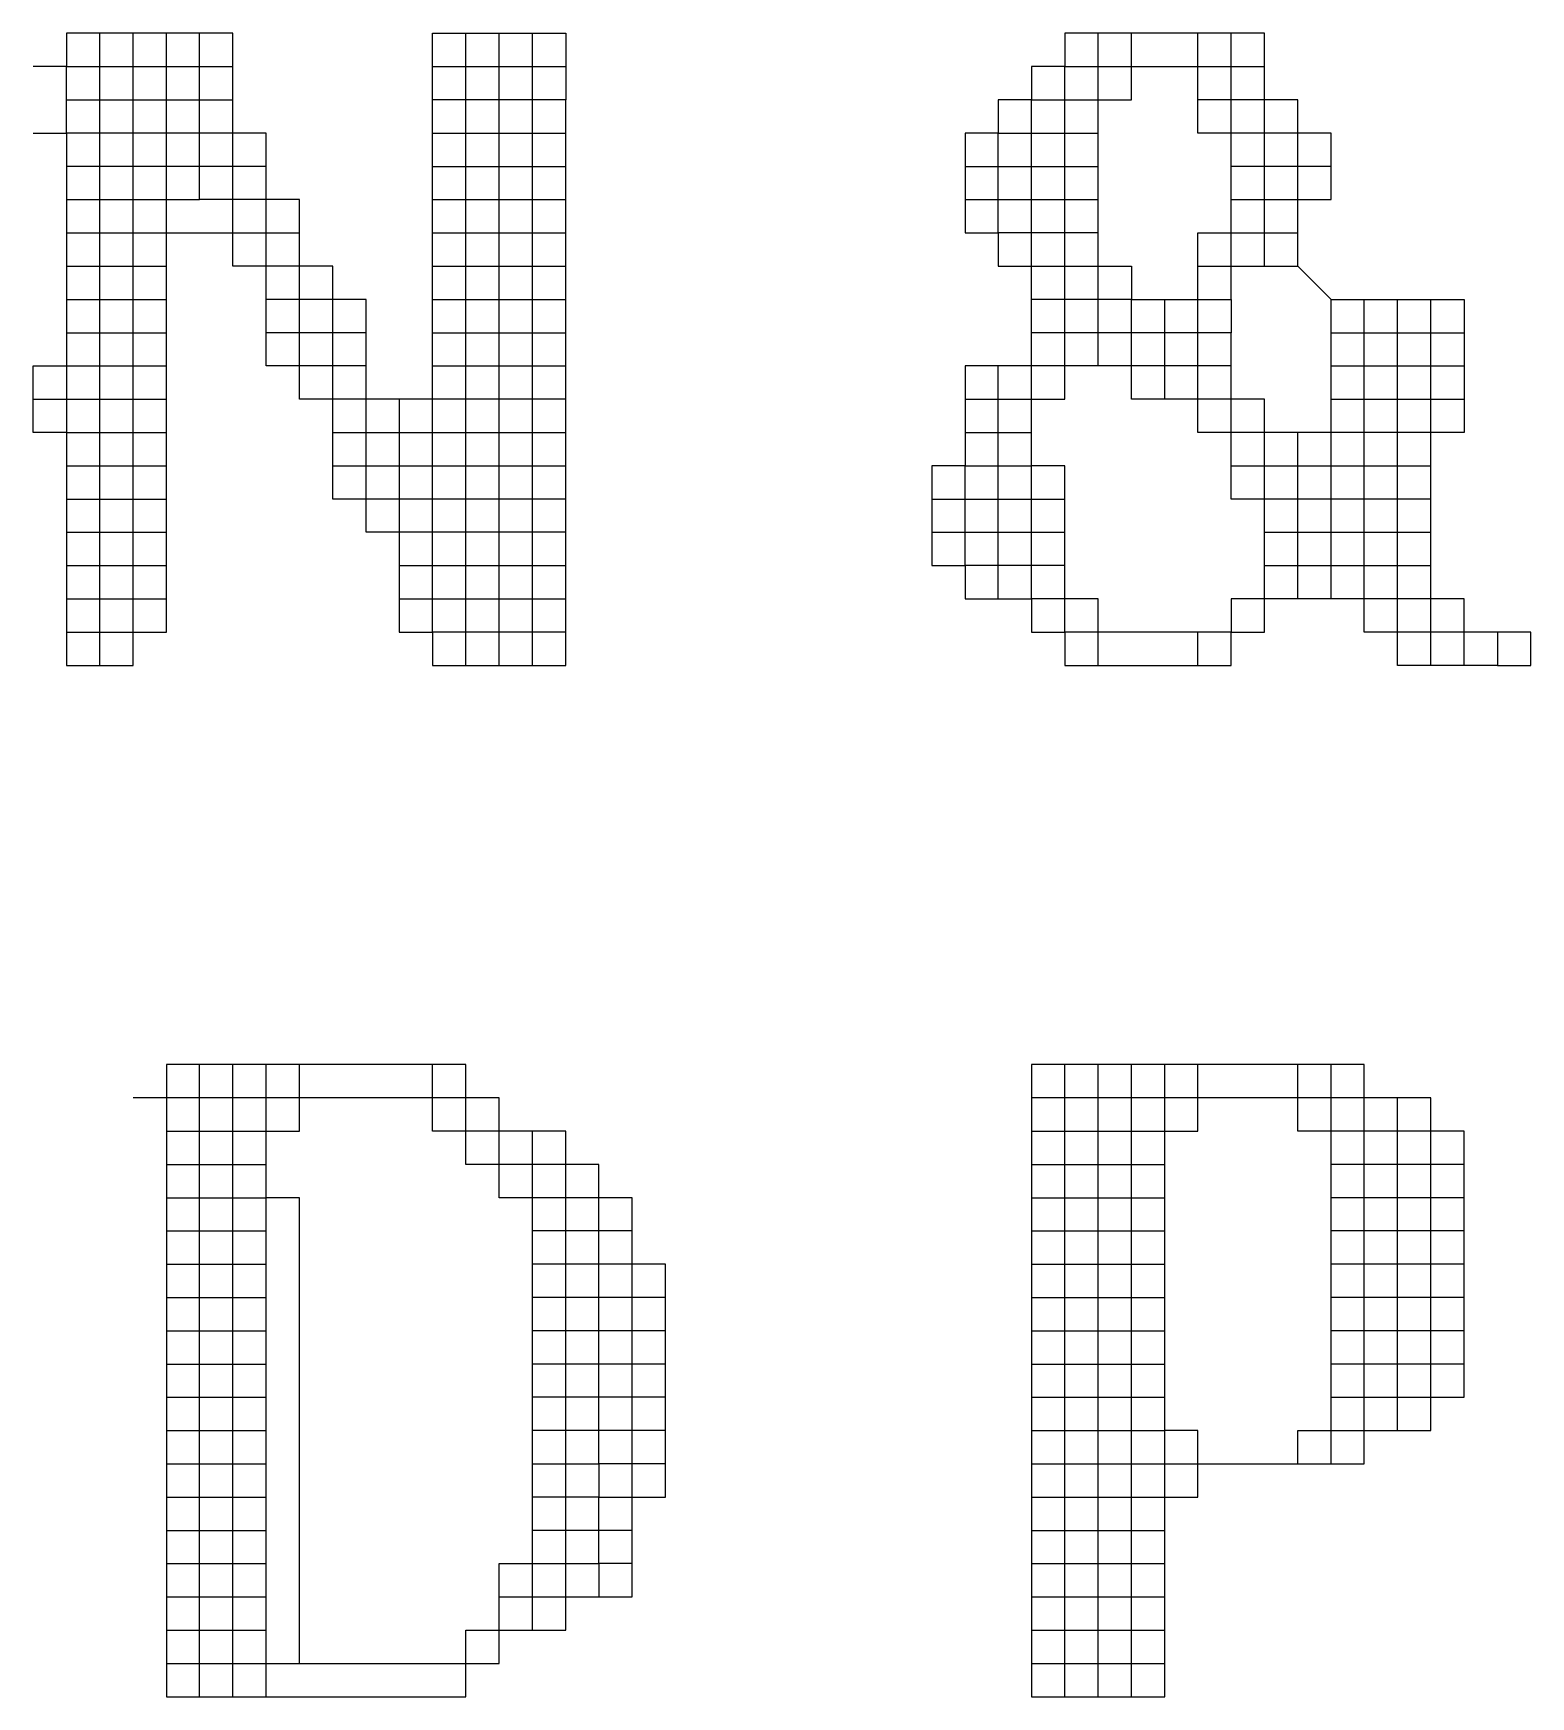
# Model space of a CAD drawing. Header units: millimetres. Extents: x 0 to 841, y 0 to 594.
# Drawn here: x 802.74 to 808.31, y 106.9 to 113.09 of the extents above; entities that cross this region are included whole.
import ezdxf
from ezdxf.enums import TextEntityAlignment as Align

# ---------------------------------------------------------------- set-up
doc = ezdxf.new("R2010")
doc.units = ezdxf.units.MM
doc.layers.add('TEXT', color=255, linetype='Continuous')
doc.styles.add('ECL', font='', dxfattribs={"width": 0.7, "height": 3})
doc.styles.get('ECL').set_extended_font_data('FangSong_GB2312')

# ---------------------------------------------------------------- blocks, each defined once
blk = doc.blocks.new('*U21')
at = {"color": 165, "linetype": 'Continuous'}
for points in [[(41.7615, 4.276), (41.613, 4.276), (41.4645, 4.276), (41.316, 4.276), (41.1675, 4.276), (41.019, 4.276), (40.8705, 4.276), (40.8705, 4.4245), (40.722, 4.4245), (40.722, 4.573), (40.722, 4.7215), (40.722, 4.87), (40.722, 5.0185), (40.5735, 5.0185), (40.425, 5.0185), (40.425, 5.167), (40.425, 5.3155), (40.425, 5.464), (40.425, 5.6125), (40.425, 5.761), (40.425, 5.9095), (40.425, 6.058), (40.2765, 6.058), (40.2765, 6.2065), (40.2765, 6.355), (40.2765, 6.5035), (39.534, 6.5035), (39.534, 6.355), (39.3855, 6.355)], [(41.613, 3.682), (41.613, 3.8305), (41.613, 3.979), (41.613, 4.1275), (41.613, 4.276), (41.613, 4.4245), (41.613, 4.573), (41.613, 4.7215), (41.613, 4.87), (41.613, 5.0185), (41.613, 5.167), (41.613, 5.3155), (41.613, 5.464), (41.613, 5.6125), (41.613, 5.761), (41.613, 5.9095), (41.613, 6.058), (41.613, 6.2065), (41.613, 6.355), (41.613, 6.5035)], [(44.1375, 5.0185), (44.1375, 5.167), (44.1375, 5.3155), (44.1375, 5.464), (44.1375, 5.6125), (44.1375, 5.761), (44.1375, 5.9095), (44.1375, 6.058), (44.1375, 6.2065), (44.1375, 6.355), (44.1375, 6.5035)], [(39.9795, -0.773), (40.128, -0.773), (40.2765, -0.773), (40.425, -0.773), (40.5735, -0.773), (41.316, -0.773), (41.4645, -0.773), (41.4645, -0.6245), (41.4645, -0.476), (41.4645, -0.3275), (41.613, -0.3275), (41.7615, -0.3275), (41.91, -0.3275), (41.91, -0.476), (42.0585, -0.476), (42.0585, -0.3275), (42.0585, -0.179), (42.0585, -0.0305), (42.207, -0.0305), (42.207, 0.118), (42.207, 0.2665), (42.207, 0.415), (42.207, 0.5635), (42.207, 0.712), (42.207, 0.8605), (42.207, 1.009), (42.0585, 1.009), (42.0585, 1.1575), (42.0585, 1.306), (41.91, 1.306), (41.91, 1.4545), (41.7615, 1.4545), (41.7615, 1.603), (41.4645, 1.603), (41.4645, 1.7515), (41.316, 1.7515), (41.316, 1.9), (39.9795, 1.9), (39.9795, 1.7515), (39.831, 1.7515)]]:
    blk.add_lwpolyline(points, dxfattribs=at)
at = {"color": 177, "linetype": 'Continuous'}
for points in [[(39.534, 5.761), (39.6825, 5.761), (39.831, 5.761), (39.9795, 5.761), (39.9795, 5.9095), (39.9795, 6.058), (39.9795, 6.2065), (39.9795, 6.355), (39.9795, 6.5035)], [(44.7315, 5.761), (44.88, 5.761), (45.0285, 5.761), (45.0285, 5.9095), (44.88, 5.9095), (44.7315, 5.9095)], [(44.583, 5.167), (44.4345, 5.167), (44.286, 5.167), (44.286, 5.3155), (44.1375, 5.3155), (43.989, 5.3155), (43.8405, 5.3155)], [(44.4345, 4.87), (44.4345, 5.0185), (44.4345, 5.167), (44.4345, 5.3155)], [(45.177, 5.167), (45.3255, 5.167), (45.474, 5.167), (45.6225, 5.167), (45.771, 5.167)], [(43.5435, 4.7215), (43.692, 4.7215), (43.8405, 4.7215)], [(44.7315, 4.573), (44.88, 4.573), (45.0285, 4.573), (45.177, 4.573), (45.3255, 4.573), (45.474, 4.573), (45.6225, 4.573)], [(44.88, 4.1275), (45.0285, 4.1275), (45.177, 4.1275), (45.3255, 4.1275), (45.474, 4.1275), (45.6225, 4.1275)], [(45.474, 0.2665), (45.474, 0.415), (45.474, 0.5635), (45.474, 0.712), (45.474, 0.8605), (45.474, 1.009), (45.474, 1.1575), (45.474, 1.306), (45.474, 1.4545), (45.474, 1.603), (45.474, 1.7515)], [(43.8405, 1.4545), (43.989, 1.4545), (44.1375, 1.4545), (44.286, 1.4545), (44.4345, 1.4545)], [(45.771, 1.306), (45.6225, 1.306), (45.6225, 1.4545), (45.474, 1.4545), (45.3255, 1.4545), (45.177, 1.4545)], [(45.771, 1.1575), (45.6225, 1.1575), (45.6225, 1.306), (45.474, 1.306), (45.3255, 1.306), (45.177, 1.306)], [(43.8405, 1.1575), (43.989, 1.1575), (44.1375, 1.1575), (44.286, 1.1575), (44.4345, 1.1575)], [(43.8405, 1.009), (43.989, 1.009), (44.1375, 1.009), (44.286, 1.009), (44.4345, 1.009)], [(43.8405, 0.8605), (43.989, 0.8605), (44.1375, 0.8605), (44.286, 0.8605), (44.4345, 0.8605)], [(42.207, 0.415), (42.0585, 0.415), (42.0585, 0.5635), (41.91, 0.5635), (41.91, 0.712), (41.7615, 0.712), (41.613, 0.712)], [(43.8405, 0.712), (43.989, 0.712), (44.1375, 0.712), (44.286, 0.712), (44.4345, 0.712)], [(42.207, 0.2665), (42.0585, 0.2665), (42.0585, 0.415), (41.91, 0.415), (41.91, 0.5635), (41.7615, 0.5635), (41.613, 0.5635)], [(45.177, 0.415), (45.3255, 0.415), (45.474, 0.415), (45.6225, 0.415), (45.6225, 0.5635), (45.474, 0.5635), (45.3255, 0.5635), (45.177, 0.5635)], [(42.207, 0.118), (42.0585, 0.118), (42.0585, 0.2665), (41.91, 0.2665), (41.91, 0.415), (41.7615, 0.415), (41.613, 0.415)], [(43.8405, 0.415), (43.989, 0.415), (44.1375, 0.415), (44.286, 0.415), (44.4345, 0.415)], [(41.613, 0.118), (41.7615, 0.118), (41.91, 0.118), (41.91, -0.0305), (42.0585, -0.0305), (42.0585, 0.118), (41.91, 0.118), (41.91, 0.2665), (41.7615, 0.2665), (41.613, 0.2665)], [(43.8405, 0.2665), (43.989, 0.2665), (44.1375, 0.2665), (44.286, 0.2665), (44.4345, 0.2665)], [(42.0585, -0.3275), (41.91, -0.3275), (41.91, -0.179), (41.7615, -0.179), (41.613, -0.179)], [(43.8405, -0.179), (43.989, -0.179), (44.1375, -0.179), (44.286, -0.179), (44.4345, -0.179)], [(43.8405, -0.3275), (43.989, -0.3275), (44.1375, -0.3275), (44.286, -0.3275), (44.4345, -0.3275)], [(43.8405, -0.476), (43.989, -0.476), (44.1375, -0.476), (44.286, -0.476), (44.4345, -0.476)], [(43.8405, -0.6245), (43.989, -0.6245), (44.1375, -0.6245), (44.286, -0.6245), (44.4345, -0.6245)], [(43.8405, -0.773), (43.989, -0.773), (44.1375, -0.773), (44.286, -0.773), (44.4345, -0.773)]]:
    blk.add_lwpolyline(points, dxfattribs=at)
at = {"color": 147, "linetype": 'Continuous'}
for points in [[(39.534, 5.6125), (39.6825, 5.6125), (39.831, 5.6125), (39.9795, 5.6125), (39.9795, 5.761), (40.128, 5.761), (40.128, 5.9095), (40.128, 6.058), (40.128, 6.2065), (40.128, 6.355), (40.128, 6.5035)], [(41.7615, 4.4245), (41.613, 4.4245), (41.4645, 4.4245), (41.316, 4.4245), (41.1675, 4.4245), (41.019, 4.4245), (40.8705, 4.4245), (40.8705, 4.573), (40.8705, 4.7215), (40.8705, 4.87), (40.8705, 5.0185), (40.8705, 5.167), (40.8705, 5.3155), (40.722, 5.3155), (40.722, 5.464), (40.5735, 5.464), (40.5735, 5.6125), (40.5735, 5.761), (40.425, 5.761), (40.2765, 5.761), (40.2765, 5.9095), (40.128, 5.9095), (39.9795, 5.9095), (39.831, 5.9095), (39.6825, 5.9095), (39.534, 5.9095)], [(39.534, 5.464), (39.6825, 5.464), (39.831, 5.464), (39.9795, 5.464)], [(39.534, 4.1275), (39.6825, 4.1275), (39.831, 4.1275), (39.9795, 4.1275)], [(41.019, 3.979), (41.1675, 3.979), (41.316, 3.979), (41.4645, 3.979), (41.613, 3.979), (41.7615, 3.979)]]:
    blk.add_lwpolyline(points, dxfattribs=at)
at = {"color": 156, "linetype": 'Continuous'}
for points in [[(39.534, 3.8305), (39.6825, 3.8305), (39.831, 3.8305), (39.831, 3.979), (39.831, 4.1275), (39.831, 4.276), (39.831, 4.4245), (39.831, 4.573), (39.831, 4.7215), (39.831, 4.87), (39.831, 5.0185), (39.831, 5.167), (39.831, 5.3155), (39.831, 5.464), (39.831, 5.6125), (39.831, 5.761), (39.831, 5.9095), (39.831, 6.058), (39.831, 6.2065), (39.831, 6.355), (39.831, 6.5035)], [(41.4645, 3.682), (41.4645, 3.8305), (41.4645, 3.979), (41.4645, 4.1275), (41.4645, 4.276), (41.4645, 4.4245), (41.4645, 4.573), (41.4645, 4.7215), (41.4645, 4.87), (41.4645, 5.0185), (41.4645, 5.167), (41.4645, 5.3155), (41.4645, 5.464), (41.4645, 5.6125), (41.4645, 5.761), (41.4645, 5.9095), (41.4645, 6.058), (41.4645, 6.2065), (41.4645, 6.355), (41.4645, 6.5035)], [(40.2765, -0.9215), (40.2765, -0.773), (40.2765, -0.6245), (40.2765, -0.476), (40.2765, -0.3275), (40.2765, -0.179), (40.2765, -0.0305), (40.2765, 0.118), (40.2765, 0.2665), (40.2765, 0.415), (40.2765, 0.5635), (40.2765, 0.712), (40.2765, 0.8605), (40.2765, 1.009), (40.2765, 1.1575), (40.2765, 1.306), (40.2765, 1.4545), (40.2765, 1.603), (40.2765, 1.7515), (40.2765, 1.9)], [(42.207, 0.8605), (42.0585, 0.8605), (42.0585, 1.009), (41.91, 1.009), (41.91, 1.1575), (41.7615, 1.1575), (41.613, 1.1575)], [(42.207, 0.712), (42.0585, 0.712), (42.0585, 0.8605), (41.91, 0.8605), (41.91, 1.009), (41.7615, 1.009), (41.613, 1.009)], [(42.207, 0.5635), (42.0585, 0.5635), (42.0585, 0.712), (41.91, 0.712), (41.91, 0.8605), (41.7615, 0.8605), (41.613, 0.8605)]]:
    blk.add_lwpolyline(points, dxfattribs=at)
at = {"color": 168, "linetype": 'Continuous'}
blk.add_lwpolyline([(39.6825, 3.682), (39.6825, 3.8305), (39.6825, 3.979), (39.6825, 4.1275), (39.6825, 4.276), (39.6825, 4.4245), (39.6825, 4.573), (39.6825, 4.7215), (39.6825, 4.87), (39.6825, 5.0185), (39.6825, 5.167), (39.6825, 5.3155), (39.6825, 5.464), (39.6825, 5.6125), (39.6825, 5.761), (39.6825, 5.9095), (39.6825, 6.058), (39.6825, 6.2065), (39.6825, 6.355), (39.6825, 6.5035)], dxfattribs=at)
at = {"color": 185, "linetype": 'Continuous'}
blk.add_lwpolyline([(41.7615, 3.8305), (41.613, 3.8305), (41.4645, 3.8305), (41.316, 3.8305), (41.1675, 3.8305), (41.1675, 3.979), (41.1675, 4.1275), (41.1675, 4.276), (41.1675, 4.4245), (41.1675, 4.573), (41.1675, 4.7215), (41.1675, 4.87), (41.1675, 5.0185), (41.1675, 5.167), (41.1675, 5.3155), (41.1675, 5.464), (41.1675, 5.6125), (41.1675, 5.761), (41.1675, 5.9095), (41.1675, 6.058), (41.1675, 6.2065), (41.1675, 6.355), (41.1675, 6.5035), (41.7615, 6.5035), (41.7615, 6.355), (41.7615, 6.2065)], dxfattribs=at)
at = {"color": 187, "linetype": 'Continuous'}
for points in [[(41.316, 3.682), (41.316, 3.8305), (41.316, 3.979), (41.316, 4.1275), (41.316, 4.276), (41.316, 4.4245), (41.316, 4.573), (41.316, 4.7215), (41.316, 4.87), (41.316, 5.0185), (41.316, 5.167), (41.316, 5.3155), (41.316, 5.464), (41.316, 5.6125), (41.316, 5.761), (41.316, 5.9095), (41.316, 6.058), (41.316, 6.2065), (41.316, 6.355), (41.316, 6.5035)], [(39.3855, 6.058), (39.534, 6.058), (39.534, 6.2065), (39.534, 6.355), (39.6825, 6.355), (39.831, 6.355), (39.9795, 6.355), (40.128, 6.355), (40.2765, 6.355)], [(43.5435, 5.9095), (43.692, 5.9095), (43.692, 6.058), (43.8405, 6.058), (43.8405, 6.2065), (43.989, 6.2065), (43.989, 6.355), (44.1375, 6.355), (44.286, 6.355), (44.4345, 6.355), (44.583, 6.355), (44.7315, 6.355), (44.88, 6.355)], [(45.0285, 3.979), (45.0285, 4.1275), (45.0285, 4.276), (45.0285, 4.4245), (45.0285, 4.573), (45.0285, 4.7215)], [(43.989, -0.9215), (43.989, -0.773), (43.989, -0.6245), (43.989, -0.476), (43.989, -0.3275), (43.989, -0.179), (43.989, -0.0305), (43.989, 0.118), (43.989, 0.2665), (43.989, 0.415), (43.989, 0.5635), (43.989, 0.712), (43.989, 0.8605), (43.989, 1.009), (43.989, 1.1575), (43.989, 1.306), (43.989, 1.4545), (43.989, 1.603), (43.989, 1.7515), (43.989, 1.9)], [(45.771, 0.5635), (45.6225, 0.5635), (45.6225, 0.712), (45.474, 0.712), (45.3255, 0.712), (45.177, 0.712)]]:
    blk.add_lwpolyline(points, dxfattribs=at)
at = {"color": 251, "linetype": 'Continuous'}
for points in [[(45.177, 3.979), (45.177, 4.1275), (45.177, 4.276), (45.177, 4.4245), (45.177, 4.573), (45.177, 4.7215), (45.177, 4.87), (45.177, 5.0185), (45.177, 5.167), (45.177, 5.3155), (45.0285, 5.464), (45.0285, 5.6125), (45.0285, 5.761), (45.177, 5.761), (45.177, 5.9095), (45.0285, 5.9095), (45.0285, 6.058), (45.0285, 6.2065), (44.88, 6.2065), (44.88, 6.355), (44.88, 6.5035), (43.989, 6.5035), (43.989, 6.355), (43.8405, 6.355), (43.8405, 6.2065), (43.692, 6.2065), (43.692, 6.058), (43.5435, 6.058), (43.5435, 5.9095), (43.5435, 5.761), (43.5435, 5.6125), (43.692, 5.6125), (43.692, 5.464), (43.8405, 5.464), (43.989, 5.464), (44.1375, 5.464), (44.286, 5.464), (44.286, 5.3155), (44.583, 5.3155), (44.583, 5.464), (44.583, 5.6125), (44.7315, 5.6125), (44.88, 5.6125), (45.0285, 5.6125)], [(45.177, 5.3155), (45.771, 5.3155), (45.771, 5.167), (45.771, 5.0185), (45.771, 4.87), (45.771, 4.7215), (45.6225, 4.7215), (45.474, 4.7215), (45.3255, 4.7215), (45.177, 4.7215), (44.88, 4.7215), (44.7315, 4.7215), (44.583, 4.7215), (44.583, 4.87), (44.4345, 4.87), (44.286, 4.87), (44.286, 5.0185), (44.1375, 5.0185), (43.989, 5.0185), (43.8405, 5.0185), (43.5435, 5.0185), (43.5435, 4.87), (43.5435, 4.7215), (43.5435, 4.573), (43.395, 4.573), (43.395, 4.4245), (43.395, 4.276), (43.395, 4.1275), (43.5435, 4.1275), (43.5435, 3.979), (43.692, 3.979), (43.8405, 3.979), (43.8405, 3.8305), (43.989, 3.8305), (43.989, 3.682), (44.1375, 3.682), (44.286, 3.682), (44.4345, 3.682), (44.583, 3.682), (44.583, 3.8305)]]:
    blk.add_lwpolyline(points, dxfattribs=at)
at = {"color": 157, "linetype": 'Continuous'}
for points in [[(45.9195, 3.8305), (45.9195, 3.682), (46.068, 3.682), (46.068, 3.8305), (45.771, 3.8305), (45.771, 3.979), (45.6225, 3.979), (45.474, 3.979), (45.3255, 3.979), (45.177, 3.979), (45.0285, 3.979), (44.88, 3.979), (44.7315, 3.979), (44.7315, 3.8305), (44.1375, 3.8305), (44.1375, 3.979), (43.989, 3.979), (43.8405, 3.979), (43.8405, 4.1275), (43.8405, 4.276), (43.8405, 4.4245), (43.8405, 4.573), (43.8405, 4.7215), (43.8405, 4.87), (43.8405, 5.0185), (43.8405, 5.167), (43.8405, 5.3155), (43.8405, 5.464), (43.8405, 5.6125), (43.692, 5.6125), (43.692, 5.761), (43.692, 5.9095), (43.8405, 5.9095), (43.8405, 6.058), (43.989, 6.058), (43.989, 6.2065), (44.1375, 6.2065), (44.286, 6.2065), (44.286, 6.355), (44.286, 6.5035)], [(44.7315, 5.3155), (44.7315, 5.464), (44.7315, 5.6125), (44.7315, 5.761), (44.7315, 5.9095), (44.7315, 6.058), (44.7315, 6.2065), (44.7315, 6.355), (44.7315, 6.5035)], [(39.534, 5.3155), (39.6825, 5.3155), (39.831, 5.3155), (39.9795, 5.3155)], [(40.8705, 5.167), (40.722, 5.167), (40.722, 5.3155), (40.5735, 5.3155), (40.425, 5.3155)], [(39.534, 5.167), (39.6825, 5.167), (39.831, 5.167), (39.9795, 5.167)], [(39.534, 5.0185), (39.6825, 5.0185), (39.831, 5.0185), (39.9795, 5.0185)], [(39.534, 4.7215), (39.6825, 4.7215), (39.831, 4.7215), (39.9795, 4.7215)], [(39.534, 4.573), (39.6825, 4.573), (39.831, 4.573), (39.9795, 4.573)], [(40.722, 4.573), (40.8705, 4.573), (41.019, 4.573), (41.1675, 4.573), (41.316, 4.573), (41.4645, 4.573), (41.613, 4.573), (41.7615, 4.573)], [(39.534, 4.4245), (39.6825, 4.4245), (39.831, 4.4245), (39.9795, 4.4245)], [(43.395, 4.276), (43.5435, 4.276), (43.5435, 4.4245), (43.692, 4.4245), (43.8405, 4.4245), (43.989, 4.4245)], [(39.534, 4.276), (39.6825, 4.276), (39.831, 4.276), (39.9795, 4.276)], [(44.1375, 3.682), (44.1375, 3.8305), (43.989, 3.8305), (43.989, 3.979), (43.989, 4.1275), (43.8405, 4.1275), (43.692, 4.1275), (43.5435, 4.1275), (43.5435, 4.276), (43.692, 4.276), (43.8405, 4.276), (43.989, 4.276)], [(41.019, 4.1275), (41.1675, 4.1275), (41.316, 4.1275), (41.4645, 4.1275), (41.613, 4.1275), (41.7615, 4.1275)], [(39.534, 3.979), (39.6825, 3.979), (39.831, 3.979), (39.9795, 3.979)], [(43.8405, -0.0305), (43.989, -0.0305), (44.1375, -0.0305), (44.286, -0.0305), (44.4345, -0.0305), (44.4345, 0.118), (44.4345, 0.2665), (44.4345, 0.415), (44.4345, 0.5635), (44.4345, 0.712), (44.4345, 0.8605), (44.4345, 1.009), (44.4345, 1.1575), (44.4345, 1.306), (44.4345, 1.4545), (44.4345, 1.603), (44.4345, 1.7515), (44.4345, 1.9)], [(39.9795, 1.306), (40.128, 1.306), (40.2765, 1.306), (40.425, 1.306)], [(39.9795, 1.009), (40.128, 1.009), (40.2765, 1.009), (40.425, 1.009)], [(45.771, 0.8605), (45.6225, 0.8605), (45.6225, 1.009), (45.474, 1.009), (45.3255, 1.009), (45.177, 1.009)], [(39.9795, 0.8605), (40.128, 0.8605), (40.2765, 0.8605), (40.425, 0.8605)], [(45.771, 0.712), (45.6225, 0.712), (45.6225, 0.8605), (45.474, 0.8605), (45.3255, 0.8605), (45.177, 0.8605)], [(39.9795, 0.712), (40.128, 0.712), (40.2765, 0.712), (40.425, 0.712)], [(39.9795, 0.5635), (40.128, 0.5635), (40.2765, 0.5635), (40.425, 0.5635)], [(39.9795, 0.415), (40.128, 0.415), (40.2765, 0.415), (40.425, 0.415)], [(39.9795, 0.2665), (40.128, 0.2665), (40.2765, 0.2665), (40.425, 0.2665)], [(39.9795, 0.118), (40.128, 0.118), (40.2765, 0.118), (40.425, 0.118)], [(39.9795, -0.0305), (40.128, -0.0305), (40.2765, -0.0305), (40.425, -0.0305)]]:
    blk.add_lwpolyline(points, dxfattribs=at)
at = {"color": 197, "linetype": 'Continuous'}
for points in [[(44.88, 5.464), (44.88, 5.6125), (44.88, 5.761), (44.88, 5.9095), (44.88, 6.058), (44.7315, 6.058), (44.583, 6.058), (44.583, 6.2065), (44.583, 6.355), (44.583, 6.5035)], [(41.1675, 6.355), (41.316, 6.355), (41.4645, 6.355), (41.613, 6.355), (41.7615, 6.355)], [(45.9195, 3.682), (45.771, 3.682), (45.6225, 3.682), (45.474, 3.682), (45.474, 3.8305), (45.3255, 3.8305), (45.3255, 3.979), (45.3255, 4.1275), (45.3255, 4.276), (45.3255, 4.4245), (45.3255, 4.573), (45.3255, 4.7215), (45.3255, 4.87), (45.3255, 5.0185), (45.3255, 5.167), (45.3255, 5.3155)], [(45.177, 5.0185), (45.3255, 5.0185), (45.474, 5.0185), (45.6225, 5.0185), (45.771, 5.0185)], [(45.177, 4.87), (45.3255, 4.87), (45.474, 4.87), (45.6225, 4.87), (45.771, 4.87)], [(43.395, 4.4245), (43.5435, 4.4245), (43.5435, 4.573), (43.692, 4.573), (43.8405, 4.573)], [(43.8405, 0.118), (43.989, 0.118), (44.1375, 0.118), (44.286, 0.118), (44.4345, 0.118), (44.583, 0.118), (45.0285, 0.118), (45.177, 0.118), (45.3255, 0.118), (45.3255, 0.2665), (45.3255, 0.415), (45.3255, 0.5635), (45.3255, 0.712), (45.3255, 0.8605), (45.3255, 1.009), (45.3255, 1.1575), (45.3255, 1.306), (45.3255, 1.4545), (45.3255, 1.603), (45.3255, 1.7515), (45.177, 1.7515), (45.0285, 1.7515), (45.0285, 1.9)]]:
    blk.add_lwpolyline(points, dxfattribs=at)
at = {"color": 166, "linetype": 'Continuous'}
for points in [[(39.534, 6.2065), (39.6825, 6.2065), (39.831, 6.2065), (39.9795, 6.2065), (40.128, 6.2065), (40.2765, 6.2065)], [(45.771, 3.682), (45.771, 3.8305), (45.6225, 3.8305), (45.474, 3.8305), (45.474, 3.979), (45.474, 4.1275), (45.474, 4.276), (45.474, 4.4245), (45.474, 4.573), (45.474, 4.7215), (45.474, 4.87), (45.474, 5.0185), (45.474, 5.167), (45.474, 5.3155)], [(40.128, -0.9215), (40.128, -0.773), (40.128, -0.6245), (40.128, -0.476), (40.128, -0.3275), (40.128, -0.179), (40.128, -0.0305), (40.128, 0.118), (40.128, 0.2665), (40.128, 0.415), (40.128, 0.5635), (40.128, 0.712), (40.128, 0.8605), (40.128, 1.009), (40.128, 1.1575), (40.128, 1.306), (40.128, 1.4545), (40.128, 1.603), (40.128, 1.7515), (40.128, 1.9)], [(44.1375, -0.9215), (44.1375, -0.773), (44.1375, -0.6245), (44.1375, -0.476), (44.1375, -0.3275), (44.1375, -0.179), (44.1375, -0.0305), (44.1375, 0.118), (44.1375, 0.2665), (44.1375, 0.415), (44.1375, 0.5635), (44.1375, 0.712), (44.1375, 0.8605), (44.1375, 1.009), (44.1375, 1.1575), (44.1375, 1.306), (44.1375, 1.4545), (44.1375, 1.603), (44.1375, 1.7515), (44.1375, 1.9)], [(44.286, -0.9215), (44.286, -0.773), (44.286, -0.6245), (44.286, -0.476), (44.286, -0.3275), (44.286, -0.179), (44.286, -0.0305), (44.286, 0.118), (44.286, 0.2665), (44.286, 0.415), (44.286, 0.5635), (44.286, 0.712), (44.286, 0.8605), (44.286, 1.009), (44.286, 1.1575), (44.286, 1.306), (44.286, 1.4545), (44.286, 1.603), (44.286, 1.7515), (44.286, 1.9)], [(42.0585, -0.179), (41.91, -0.179), (41.91, -0.0305), (41.7615, -0.0305), (41.613, -0.0305)]]:
    blk.add_lwpolyline(points, dxfattribs=at)
at = {"color": 163, "linetype": 'Continuous'}
blk.add_lwpolyline([(41.019, 4.87), (41.019, 4.7215), (41.019, 4.573), (41.019, 4.4245), (41.019, 4.276), (41.019, 4.1275), (41.019, 3.979), (41.019, 3.8305), (41.1675, 3.8305), (41.1675, 3.682), (41.316, 3.682), (41.4645, 3.682), (41.613, 3.682), (41.7615, 3.682), (41.7615, 3.8305), (41.7615, 3.979), (41.7615, 4.1275), (41.7615, 4.276), (41.7615, 4.4245), (41.7615, 4.573), (41.7615, 4.7215), (41.7615, 4.87), (41.7615, 5.0185), (41.7615, 5.167), (41.7615, 5.3155), (41.7615, 5.464), (41.7615, 5.6125), (41.7615, 5.761), (41.7615, 5.9095), (41.7615, 6.058), (41.7615, 6.2065), (41.613, 6.2065), (41.4645, 6.2065), (41.316, 6.2065), (41.1675, 6.2065)], dxfattribs=at)
at = {"color": 167, "linetype": 'Continuous'}
for points in [[(45.0285, 6.058), (44.88, 6.058), (44.88, 6.2065), (44.7315, 6.2065), (44.583, 6.2065)], [(43.5435, 4.87), (43.692, 4.87), (43.8405, 4.87), (43.989, 4.87), (43.989, 5.0185), (43.989, 5.167), (43.989, 5.3155), (43.989, 5.464), (43.989, 5.6125), (43.8405, 5.6125), (43.8405, 5.761), (43.8405, 5.9095), (43.989, 5.9095), (43.989, 6.058), (44.1375, 6.058)], [(45.6225, 4.4245), (45.474, 4.4245), (45.3255, 4.4245), (45.177, 4.4245), (45.0285, 4.4245), (44.88, 4.4245), (44.7315, 4.4245), (44.7315, 4.573), (44.7315, 4.7215), (44.7315, 4.87), (44.583, 4.87), (44.583, 5.0185), (44.583, 5.167), (44.583, 5.3155), (44.7315, 5.3155), (44.7315, 5.167)], [(45.6225, 3.682), (45.6225, 3.8305), (45.6225, 3.979), (45.6225, 4.1275), (45.6225, 4.276), (45.6225, 4.4245), (45.6225, 4.573), (45.6225, 4.7215), (45.6225, 4.87), (45.6225, 5.0185), (45.6225, 5.167), (45.6225, 5.3155)], [(40.8705, 5.0185), (40.722, 5.0185), (40.722, 5.167), (40.5735, 5.167), (40.425, 5.167)], [(44.7315, 5.0185), (44.583, 5.0185), (44.4345, 5.0185), (44.286, 5.0185), (44.286, 5.167), (44.1375, 5.167), (43.989, 5.167), (43.8405, 5.167)], [(44.88, 4.276), (45.0285, 4.276), (45.177, 4.276), (45.3255, 4.276), (45.474, 4.276), (45.6225, 4.276)], [(42.0585, 1.1575), (41.91, 1.1575), (41.91, 1.306), (41.7615, 1.306), (41.7615, 1.4545), (41.613, 1.4545), (41.4645, 1.4545), (41.4645, 1.603), (41.316, 1.603), (41.1675, 1.603), (41.1675, 1.7515), (41.019, 1.7515), (40.8705, 1.7515), (40.722, 1.7515), (40.5735, 1.7515), (40.425, 1.7515), (40.2765, 1.7515), (40.128, 1.7515), (39.9795, 1.7515), (39.9795, 1.603), (39.9795, 1.4545), (39.9795, 1.306), (39.9795, 1.1575), (39.9795, 1.009), (39.9795, 0.8605), (39.9795, 0.712), (39.9795, 0.5635), (39.9795, 0.415), (39.9795, 0.2665), (39.9795, 0.118), (39.9795, -0.0305), (39.9795, -0.179), (39.9795, -0.3275), (39.9795, -0.476), (39.9795, -0.6245), (39.9795, -0.773), (39.9795, -0.9215), (40.128, -0.9215), (40.2765, -0.9215), (40.425, -0.9215), (40.5735, -0.9215), (40.722, -0.9215), (40.8705, -0.9215), (41.019, -0.9215), (41.1675, -0.9215), (41.316, -0.9215), (41.316, -0.773), (41.316, -0.6245), (41.4645, -0.6245), (41.613, -0.6245), (41.7615, -0.6245), (41.7615, -0.476), (41.7615, -0.3275), (41.7615, -0.179), (41.7615, -0.0305), (41.7615, 0.118), (41.7615, 0.2665), (41.7615, 0.415), (41.7615, 0.5635), (41.7615, 0.712), (41.7615, 0.8605), (41.7615, 1.009), (41.7615, 1.1575), (41.7615, 1.306), (41.613, 1.306), (41.4645, 1.306), (41.4645, 1.4545), (41.316, 1.4545), (41.316, 1.603), (41.316, 1.7515), (41.1675, 1.7515), (41.1675, 1.9)], [(45.771, 1.4545), (45.6225, 1.4545), (45.6225, 1.603), (45.474, 1.603), (45.3255, 1.603), (45.177, 1.603), (45.0285, 1.603), (45.0285, 1.7515), (44.88, 1.7515), (44.7315, 1.7515), (44.583, 1.7515), (44.4345, 1.7515), (44.286, 1.7515), (44.1375, 1.7515), (43.989, 1.7515), (43.8405, 1.7515)], [(39.9795, 1.4545), (40.128, 1.4545), (40.2765, 1.4545), (40.425, 1.4545)], [(43.8405, 1.306), (43.989, 1.306), (44.1375, 1.306), (44.286, 1.306), (44.4345, 1.306)], [(39.9795, 1.1575), (40.128, 1.1575), (40.2765, 1.1575), (40.425, 1.1575)], [(45.771, 1.009), (45.6225, 1.009), (45.6225, 1.1575), (45.474, 1.1575), (45.3255, 1.1575), (45.177, 1.1575)], [(43.8405, 0.5635), (43.989, 0.5635), (44.1375, 0.5635), (44.286, 0.5635), (44.4345, 0.5635)], [(39.9795, -0.179), (40.128, -0.179), (40.2765, -0.179), (40.425, -0.179)], [(39.9795, -0.3275), (40.128, -0.3275), (40.2765, -0.3275), (40.425, -0.3275)], [(39.9795, -0.476), (40.128, -0.476), (40.2765, -0.476), (40.425, -0.476)], [(41.4645, -0.476), (41.613, -0.476), (41.7615, -0.476), (41.91, -0.476)], [(39.9795, -0.6245), (40.128, -0.6245), (40.2765, -0.6245), (40.425, -0.6245)]]:
    blk.add_lwpolyline(points, dxfattribs=at)
at = {"color": 155, "linetype": 'Continuous'}
for points in [[(40.425, 5.9095), (40.2765, 5.9095), (40.2765, 6.058), (40.128, 6.058), (39.9795, 6.058), (39.831, 6.058), (39.6825, 6.058), (39.534, 6.058), (39.534, 5.9095), (39.534, 5.761), (39.534, 5.6125), (39.534, 5.464), (39.534, 5.3155), (39.534, 5.167), (39.534, 5.0185), (39.534, 4.87), (39.534, 4.7215), (39.534, 4.573), (39.534, 4.4245), (39.534, 4.276), (39.534, 4.1275), (39.534, 3.979), (39.534, 3.8305), (39.534, 3.682), (39.6825, 3.682), (39.831, 3.682), (39.831, 3.8305), (39.9795, 3.8305), (39.9795, 3.979), (39.9795, 4.1275), (39.9795, 4.276), (39.9795, 4.4245), (39.9795, 4.573), (39.9795, 4.7215), (39.9795, 4.87), (39.9795, 5.0185), (39.9795, 5.167), (39.9795, 5.3155), (39.9795, 5.464), (39.9795, 5.6125), (40.128, 5.6125), (40.2765, 5.6125), (40.425, 5.6125), (40.5735, 5.6125)], [(44.583, 5.464), (44.7315, 5.464), (44.88, 5.464), (45.0285, 5.464)], [(44.583, 3.682), (44.7315, 3.682), (44.7315, 3.8305), (44.88, 3.8305), (44.88, 3.979), (44.88, 4.1275), (44.88, 4.276), (44.88, 4.4245), (44.88, 4.573), (44.88, 4.7215), (44.88, 4.87), (44.7315, 4.87), (44.7315, 5.0185), (44.7315, 5.167), (44.583, 5.167)], [(45.0285, 0.118), (45.0285, 0.2665), (45.177, 0.2665), (45.3255, 0.2665), (45.474, 0.2665), (45.6225, 0.2665), (45.6225, 0.415), (45.771, 0.415), (45.771, 0.5635), (45.771, 0.712), (45.771, 0.8605), (45.771, 1.009), (45.771, 1.1575), (45.771, 1.306), (45.771, 1.4545), (45.771, 1.603), (45.6225, 1.603), (45.6225, 1.7515), (45.3255, 1.7515), (45.3255, 1.9), (43.8405, 1.9), (43.8405, 1.7515), (43.8405, 1.603), (43.8405, 1.4545), (43.8405, 1.306), (43.8405, 1.1575), (43.8405, 1.009), (43.8405, 0.8605), (43.8405, 0.712), (43.8405, 0.5635), (43.8405, 0.415), (43.8405, 0.2665), (43.8405, 0.118), (43.8405, -0.0305), (43.8405, -0.179), (43.8405, -0.3275), (43.8405, -0.476), (43.8405, -0.6245), (43.8405, -0.773), (43.8405, -0.9215), (43.989, -0.9215), (44.1375, -0.9215), (44.286, -0.9215), (44.4345, -0.9215), (44.4345, -0.773), (44.4345, -0.6245), (44.4345, -0.476), (44.4345, -0.3275), (44.4345, -0.179), (44.4345, -0.0305), (44.583, -0.0305), (44.583, 0.118), (44.583, 0.2665), (44.4345, 0.2665)]]:
    blk.add_lwpolyline(points, dxfattribs=at)
at = {"color": 175, "linetype": 'Continuous'}
for points in [[(41.1675, 6.058), (41.316, 6.058), (41.4645, 6.058), (41.613, 6.058), (41.7615, 6.058)], [(41.1675, 5.9095), (41.316, 5.9095), (41.4645, 5.9095), (41.613, 5.9095), (41.7615, 5.9095)], [(43.5435, 5.761), (43.692, 5.761), (43.8405, 5.761), (43.989, 5.761), (43.989, 5.9095), (44.1375, 5.9095)], [(41.7615, 4.87), (41.613, 4.87), (41.4645, 4.87), (41.316, 4.87), (41.1675, 4.87), (40.8705, 4.87), (40.722, 4.87), (40.5735, 4.87), (40.5735, 5.0185), (40.5735, 5.167), (40.5735, 5.3155), (40.5735, 5.464), (40.425, 5.464), (40.2765, 5.464), (40.2765, 5.6125), (40.2765, 5.761), (40.128, 5.761)], [(41.1675, 5.761), (41.316, 5.761), (41.4645, 5.761), (41.613, 5.761), (41.7615, 5.761)], [(41.1675, 5.6125), (41.316, 5.6125), (41.4645, 5.6125), (41.613, 5.6125), (41.7615, 5.6125)], [(41.1675, 5.464), (41.316, 5.464), (41.4645, 5.464), (41.613, 5.464), (41.7615, 5.464)], [(41.1675, 5.3155), (41.316, 5.3155), (41.4645, 5.3155), (41.613, 5.3155), (41.7615, 5.3155)], [(41.1675, 5.167), (41.316, 5.167), (41.4645, 5.167), (41.613, 5.167), (41.7615, 5.167)], [(41.1675, 5.0185), (41.316, 5.0185), (41.4645, 5.0185), (41.613, 5.0185), (41.7615, 5.0185)], [(40.722, 4.7215), (40.8705, 4.7215), (41.019, 4.7215), (41.1675, 4.7215), (41.316, 4.7215), (41.4645, 4.7215), (41.613, 4.7215), (41.7615, 4.7215)], [(39.9795, 1.603), (40.128, 1.603), (40.2765, 1.603), (40.425, 1.603), (40.5735, 1.603), (40.5735, 1.7515), (40.5735, 1.9)], [(43.8405, 1.603), (43.989, 1.603), (44.1375, 1.603), (44.286, 1.603), (44.4345, 1.603), (44.583, 1.603), (44.583, 1.7515), (44.583, 1.9)]]:
    blk.add_lwpolyline(points, dxfattribs=at)
at = {"color": 143, "linetype": 'Continuous'}
for points in [[(45.177, 5.9095), (45.177, 6.058), (45.0285, 6.058)], [(43.989, 4.1275), (43.989, 4.276), (43.989, 4.4245), (43.989, 4.573), (43.8405, 4.573)]]:
    blk.add_lwpolyline(points, dxfattribs=at)
at = {"color": 152, "linetype": 'Continuous'}
blk.add_lwpolyline([(44.1375, 5.6125), (43.989, 5.6125), (43.989, 5.761), (44.1375, 5.761)], dxfattribs=at)
at = {"color": 8, "linetype": 'Continuous'}
blk.add_lwpolyline([(39.534, 4.7215), (39.3855, 4.7215), (39.3855, 4.87), (39.3855, 5.0185), (39.534, 5.0185)], dxfattribs=at)
at = {"color": 189, "linetype": 'Continuous'}
blk.add_lwpolyline([(43.692, 3.979), (43.692, 4.1275), (43.692, 4.276), (43.692, 4.4245), (43.692, 4.573), (43.692, 4.7215), (43.692, 4.87), (43.692, 5.0185)], dxfattribs=at)
at = {"color": 137, "linetype": 'Continuous'}
blk.add_lwpolyline([(39.3855, 4.87), (39.534, 4.87), (39.6825, 4.87), (39.831, 4.87), (39.9795, 4.87)], dxfattribs=at)
at = {"color": 153, "linetype": 'Continuous'}
blk.add_lwpolyline([(40.425, -0.9215), (40.425, -0.773), (40.425, -0.6245), (40.425, -0.476), (40.425, -0.3275), (40.425, -0.179), (40.425, -0.0305), (40.425, 0.118), (40.425, 0.2665), (40.425, 0.415), (40.425, 0.5635), (40.425, 0.712), (40.425, 0.8605), (40.425, 1.009), (40.425, 1.1575), (40.425, 1.306), (40.425, 1.4545), (40.425, 1.603), (40.425, 1.7515), (40.425, 1.9)], dxfattribs=at)
at = {"color": 235, "linetype": 'Continuous'}
blk.add_lwpolyline([(45.177, 0.118), (45.177, 0.2665), (45.177, 0.415), (45.177, 0.5635), (45.177, 0.712), (45.177, 0.8605), (45.177, 1.009), (45.177, 1.1575), (45.177, 1.306), (45.177, 1.4545), (45.177, 1.603), (45.177, 1.7515), (45.177, 1.9)], dxfattribs=at)
at = {"color": 207, "linetype": 'Continuous'}
blk.add_lwpolyline([(41.613, -0.6245), (41.613, -0.476), (41.613, -0.3275), (41.613, -0.179), (41.613, -0.0305), (41.613, 0.118), (41.613, 0.2665), (41.613, 0.415), (41.613, 0.5635), (41.613, 0.712), (41.613, 0.8605), (41.613, 1.009), (41.613, 1.1575), (41.613, 1.306), (41.613, 1.4545), (41.613, 1.603)], dxfattribs=at)
at = {"color": 151, "linetype": 'Continuous'}
blk.add_lwpolyline([(40.5735, -0.773), (40.5735, -0.6245), (40.5735, -0.476), (40.5735, -0.3275), (40.5735, -0.179), (40.5735, -0.0305), (40.5735, 0.118), (40.5735, 0.2665), (40.5735, 0.415), (40.5735, 0.5635), (40.5735, 0.712), (40.5735, 0.8605), (40.5735, 1.009), (40.5735, 1.1575), (40.5735, 1.306), (40.425, 1.306)], dxfattribs=at)
blk = doc.blocks.new('XXDAFRAM-CH-HENG-A1')
at = {"layer": 'TEXT', "xscale": 0.8333333333339397, "yscale": 0.8333333333334849, "zscale": 0.8333333333333334}
blk.add_blockref('*U21', (769.9168, 107.6677), dxfattribs=at)
at = {"linetype": 'Continuous', "style": 'ECL', "width": 0.7}
for tag, height, p in [('DESIGNSTATUS', 3.5, (818.8528, 76.5743)), ('DESIGNSTATUS', 3.5, (818.8528, 76.5743)), ('ENDESIGNSTATUS', 3.5, (818.8897, 70.8893)), ('ENDESIGNSTATUS', 3.5, (818.8897, 70.8893)), ('O', 4, (784.75, 63.4599)), ('G', 4, (821.75, 63.4599)), ('V', 4, (778.5833, 63.4599)), ('L', 4, (790.9167, 63.4599)), ('N', 4, (797.0833, 63.4599)), ('D', 4, (809.4167, 63.4599)), ('W', 4, (815.5833, 63.4599)), ('VEREN40', 4, (827.8219, 63.3019)), ('DWGNAME1', 5, (768.7623, 48.8062)), ('DWGENAME1', 5, (768.9787, 42.7067)), ('DWGNAME', 5, (768.7334, 42.4248)), ('DWGENAME', 5, (769.2391, 35.3086)), ('DWGNAME2', 5, (769.1147, 35.2699)), ('DWGENAME2', 5, (769.396, 28.8107)), ('DWGNO', 5, (758.8104, 15.1389)), ('VEREN40', 4, (825.7732, 15.2229))]:
    blk.add_attdef(tag, text='', height=height, dxfattribs=at).set_placement(p, align=Align.MIDDLE)
at = {"style": 'ECL', "width": 0.7, "flags": 1}
for p in [(697.3889, 48.2777), (697.3889, 40.2777), (697.3889, 32.2777), (697.3889, 24.2777)]:
    blk.add_attdef('DATE', text='', height=5, dxfattribs=at).set_placement(p, align=Align.MIDDLE)
for tag, p in [('SJ1', (666.5556, 44.2777)), ('JH', (666.5556, 36.2777)), ('SH1', (666.5556, 28.2777)), ('PZ', (666.5556, 20.2778)), ('BL', (666.5556, 10))]:
    blk.add_attdef(tag, p, '', height=5, dxfattribs=at)

msp = doc.modelspace()

# ---------------------------------------------------------------- block references
msp.add_blockref('XXDAFRAM-CH-HENG-A1', (0, 0))

doc.saveas('drawing.dxf')
